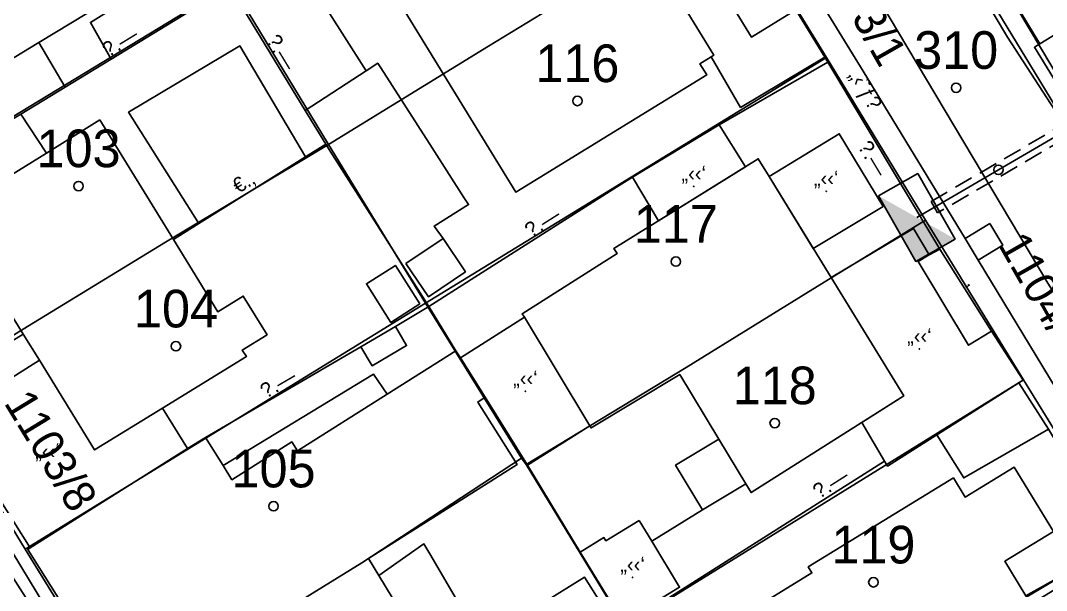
# Model space of a CAD drawing. Header units: metres. Extents: x 218299 to 220222, y 572714 to 574340.
# Drawn here: x 219088.7 to 219143.2, y 573287.9 to 573318.1 of the extents above; entities that cross this region are included whole.
import ezdxf
from ezdxf.enums import TextEntityAlignment as Align

# ---------------------------------------------------------------- set-up
doc = ezdxf.new("R2010")
doc.units = ezdxf.units.M
doc.header["$MEASUREMENT"] = 0
doc.linetypes.add('DASH15', pattern=[1.5, 1, -0.5])
for name, color, linetype in [('1602', 44, 'Continuous'), ('1603', 44, 'Continuous'), ('6151', 102, 'CABLEUNDEXIST03'), ('6261', 7, 'Continuous'), ('6701', 7, 'DASH15'), ('6916', 7, 'Continuous'), ('A_POINTS', 2, 'Continuous'), ('M2200', 253, 'Continuous'), ('M2207', 253, 'Continuous'), ('M2401', 7, 'Continuous'), ('M2404', 7, 'Continuous'), ('M2407', 253, 'Continuous'), ('M2408', 253, 'Continuous'), ('M2420', 253, 'Continuous'), ('M2601', 253, 'Continuous'), ('M2602', 253, 'Continuous'), ('M2605', 253, 'Continuous')]:
    doc.layers.add(name, color=color, linetype=linetype)
doc.styles.add('HEBTXT', font='HEBTXT')
doc.styles.add('MAVAT_HEBTXT', font='HEBTXT')
doc.linetypes.add('CABLEUNDEXIST03', pattern='A,3.5,[222,elecad.shx,S=0.01,R=0,X=0,Y=0],1.5', length=5)

# ---------------------------------------------------------------- blocks, each defined once
blk = doc.blocks.new('6261')
blk.add_lwpolyline([(-2, -1.2), (2, -1.2), (2, 1.2), (-2, 1.2)], close=True)
at = {"color": 0}
blk.add_solid([(2, 1.2), (-2, -1.2), (2, -1.2)], dxfattribs=at)
at = {"color": 0, "style": 'HEBTXT'}
blk.add_attdef('PIL_NAME', (2.689, 2.418), '', height=1.7, dxfattribs=at)
at = {"style": 'HEBTXT'}
blk.add_attdef('CAMUT_MONIM', (2.489, 0.218), '', height=1.7, dxfattribs=at)
at = {"color": 0, "style": 'HEBTXT', "flags": 1}
for tag, p in [('TYPE', (2.585, -1.773)), ('MAP_TYPE', (2.689, -3.782))]:
    blk.add_attdef(tag, p, '', height=1.7, dxfattribs=at)
blk = doc.blocks.new('6916')
at = {"layer": 'A_POINTS'}
blk.add_circle((0, 0), 0.25, dxfattribs=at)
at = {"color": 0, "style": 'HEBTXT'}
for tag, p in [('HTCH', (0.006, 3.527)), ('PIPE', (0.049, 1.33))]:
    blk.add_attdef(tag, text='', height=1.7, dxfattribs=at).set_placement(p, align=Align.MIDDLE_CENTER)
blk = doc.blocks.new('1603')
at = {"layer": 'A_POINTS'}
blk.add_circle((0, 0), 0.25, dxfattribs=at)
at = {"color": 0, "style": 'HEBTXT'}
blk.add_attdef('PARCEL_NUM', text='', height=2, dxfattribs=at).set_placement((0, 1), align=Align.CENTER)
at = {"color": 0, "style": 'HEBTXT', "flags": 1}
blk.add_attdef('LOT_NUM', text='', height=2, dxfattribs=at).set_placement((0, -2.5), align=Align.CENTER)
blk = doc.blocks.new('M2408')
blk.add_circle((0, 0), 0.025)
at = {"style": 'MAVAT_HEBTXT'}
blk.add_attdef('NAME', text='', height=0.8, dxfattribs=at).set_placement((0, 1.59), align=Align.MIDDLE)
blk = doc.blocks.new('M2602')
blk.add_circle((0, 0), 0.025)
at = {"style": 'MAVAT_HEBTXT'}
blk.add_attdef('NAME', text='', height=0.8, dxfattribs=at).set_placement((0, 1.59), align=Align.MIDDLE)
blk = doc.blocks.new('M2605')
blk.add_circle((0, 0), 0.025)
at = {"style": 'MAVAT_HEBTXT'}
blk.add_attdef('NAME', text='', height=0.8, dxfattribs=at).set_placement((0, 1.59), align=Align.MIDDLE)
blk = doc.blocks.new('M2207')
blk.add_circle((0, 0), 0.025)
at = {"style": 'MAVAT_HEBTXT'}
blk.add_attdef('NAME', text='', height=0.8, dxfattribs=at).set_placement((0, 1.59), align=Align.MIDDLE)
blk = doc.blocks.new('M2601')
blk.add_circle((0, 0), 0.025)
at = {"style": 'MAVAT_HEBTXT'}
blk.add_attdef('NAME', text='', height=0.8, dxfattribs=at).set_placement((0, 1.59), align=Align.MIDDLE)
blk = doc.blocks.new('111')
at = {"layer": 'M2200'}
for points in [[(219094.782, 573320.051, 574.8), (219089.689, 573316.966, 574.8), (219082.07, 573312.352, 574.8), (219081.798, 573312.8, 574.791), (219078.201, 573318.739, 574.679), (219077.962, 573319.134, 574.672), (219074.733, 573324.464, 574.572), (219074.347, 573325.102, 574.56), (219082.089, 573329.791, 574.56), (219082.249, 573329.527, 575.04), (219087.416, 573332.656, 575.04), (219091.085, 573326.598, 575.28), (219091.085, 573326.598, 575.28), (219090.889, 573326.479, 575.28)], [(219118.69, 573327.458, 576.908), (219125.553, 573316.295, 576.84), (219125.409, 573316.206, 576.863), (219124.807, 573315.837, 576.96), (219125.172, 573315.242, 576.96), (219115.023, 573309.022, 576.48), (219107.521, 573321.263, 576.48), (219109.484, 573322.465, 577.08), (219109.313, 573322.743, 577.08), (219109.48, 573322.845, 577.08), (219117.446, 573327.727, 577.08), (219117.92, 573327.019, 577.08)], [(219092.939, 573312.849, 576.24), (219096.838, 573306.5, 576.24), (219099.192, 573302.666, 576.24), (219100.551, 573303.501, 575.52), (219101.814, 573301.444, 575.52), (219100.498, 573300.636, 576.24), (219100.714, 573300.284, 576.24), (219096.259, 573297.548, 576.24), (219092.648, 573295.33, 576.24), (219092.648, 573295.33, 576.24), (219092.648, 573295.33, 576.24), (219089.723, 573300.093, 576.24), (219088.86, 573301.478, 576.24), (219088.551, 573301.976, 576.24), (219087.73, 573303.293, 576.24), (219084.88, 573307.871, 576.24), (219084.88, 573307.871, 576.24), (219090.099, 573311.095, 576.24)], [(219135.633, 573298.199, 578.64), (219135.633, 573298.199, 578.64), (219127.527, 573293.07, 578.64), (219127.248, 573293.531, 578.737), (219125.812, 573295.909, 579.237), (219123.739, 573299.344, 579.96), (219119.029, 573296.501, 579.96), (219118.959, 573296.618, 579.96), (219115.485, 573302.371, 579.96), (219115.37, 573302.562, 579.96), (219120.409, 573305.757, 579.96), (219120.244, 573306.03, 578.76), (219127.907, 573310.788, 578.52), (219128.486, 573309.845, 578.529), (219131.774, 573304.488, 578.58)], [(219144.888, 573288.672, 579.72), (219145.627, 573287.465, 579.72), (219148.092, 573283.44, 579.72), (219148.355, 573283.011, 579.72), (219146.324, 573281.767, 579.917), (219145.884, 573281.498, 579.96), (219146.112, 573281.125, 580.08), (219132.974, 573273.077, 580.32), (219132.754, 573273.436, 580.32), (219132.699, 573273.525, 580.32), (219129.172, 573279.283, 580.32), (219129.108, 573279.388, 580.32), (219128.999, 573279.565, 580.32), (219129.411, 573279.817, 580.68), (219125.778, 573285.748, 580.68), (219130.763, 573288.803, 580.68), (219130.568, 573289.121, 580.44), (219138.276, 573293.842, 580.2), (219138.896, 573292.831, 580.2), (219141.494, 573294.422, 579.72), (219143.589, 573291.002, 579.72), (219141.002, 573289.417, 580.2), (219142.12, 573287.592, 580.2), (219142.394, 573287.145, 580.2)]]:
    blk.add_polyline3d(points, close=True, dxfattribs=at)
blk.add_polyline3d([(219093.324, 573283.359, 577.44), (219089.105, 573290.053, 576.96), (219089.234, 573290.134, 576.963), (219097.592, 573295.402, 577.176), (219098.536, 573295.996, 577.2), (219098.536, 573295.996, 577.2), (219099.478, 573294.501, 578.477), (219099.952, 573293.748, 579.12), (219099.952, 573293.748, 579.12), (219103.133, 573295.753, 578.16), (219103.133, 573295.753, 578.16), (219103.425, 573295.29, 578.16), (219103.425, 573295.29, 578.16), (219108.198, 573298.298, 577.752), (219111.847, 573300.597, 577.44), (219111.847, 573300.597, 577.44), (219111.847, 573300.597, 577.44), (219112.083, 573300.223, 577.44), (219113.406, 573298.125, 577.44), (219113.406, 573298.125, 577.44), (219113.01, 573297.875, 577.44), (219115.098, 573294.563, 577.44), (219107.209, 573289.56, 577.56), (219107.753, 573288.66, 577.594), (219110.526, 573284.076, 577.768)], dxfattribs=at)
at = {"layer": 'M2207'}
for points in [[(219118.69, 573327.458, 576.908), (219120.616, 573328.554, 576.48), (219127.544, 573317.249, 576.6), (219129.902, 573318.695, 576.48), (219129.902, 573318.695, 576.48), (219131.437, 573316.191, 576.48), (219131.437, 573316.191, 576.48), (219126.967, 573313.519, 576.765), (219125.409, 573316.206, 576.863), (219125.553, 573316.295, 576.84)], [(219147.471, 573319.726, 577.56), (219142.859, 573316.887, 577.22), (219142.577, 573316.714, 577.2), (219144.461, 573313.652, 577.2), (219144.708, 573313.804, 577.218), (219149.027, 573316.461, 577.535), (219149.355, 573316.664, 577.56), (219149.355, 573316.664, 577.56), (219147.471, 573319.726, 577.56)], [(219087.73, 573303.293, 576.06), (219084.88, 573307.871, 576.06), (219090.099, 573311.095, 576.06), (219088.739, 573313.15, 575.34), (219088.739, 573313.15, 575.34), (219082.836, 573309.636, 575.578), (219082.802, 573309.616, 575.58), (219084.466, 573307.041, 575.82), (219080.364, 573304.398, 575.82), (219080.364, 573304.398, 575.82), (219080.648, 573303.94, 575.82), (219080.932, 573303.482, 575.82), (219080.823, 573303.407, 575.82), (219082.635, 573300.462, 575.7), (219082.635, 573300.462, 575.7)], [(219122.615, 573307.502, 578.371), (219127.222, 573310.362, 578.456), (219125.825, 573312.597, 578.4), (219125.825, 573312.597, 578.4), (219121.219, 573309.816, 578.4), (219121.219, 573309.816, 578.4)], [(219128.486, 573309.845, 578.529), (219132.211, 573312.116, 578.52), (219134.539, 573308.26, 578.52), (219130.829, 573306.027, 578.551)], [(219131.774, 573304.488, 578.58), (219136.151, 573307.084, 578.52), (219136.992, 573305.691, 578.52), (219136.992, 573305.691, 578.52), (219136.397, 573305.331, 578.52), (219139.077, 573300.892, 578.52), (219140.301, 573301.631, 578.16), (219140.301, 573301.631, 578.16), (219140.301, 573301.631, 578.16), (219141.975, 573299.037, 578.16), (219141.757, 573298.898, 578.167), (219137.49, 573296.192, 578.309), (219137.396, 573296.133, 578.312), (219134.775, 573294.471, 578.4), (219134.613, 573294.738, 578.562), (219133.404, 573296.789, 578.649), (219135.633, 573298.199, 578.604)], [(219109.193, 573305.234, 576.78), (219111.163, 573306.56, 576.78), (219111.163, 573306.56, 576.78), (219112.355, 573304.79, 576.78), (219110.385, 573303.464, 576.78), (219109.193, 573305.234, 576.78)], [(219109.937, 573303.08, 575.82), (219108.635, 573305.13, 575.82), (219107.095, 573304.153, 575.82), (219108.396, 573302.102, 575.82), (219109.937, 573303.08, 575.82)], [(219115.647, 573294.521, 578.46), (219113.406, 573298.125, 578.46), (219112.083, 573300.223, 578.46), (219115.485, 573302.371, 578.46), (219118.959, 573296.618, 578.46), (219115.647, 573294.521, 578.46), (219115.647, 573294.521, 578.46)], [(219108.632, 573301.88, 576.9), (219106.803, 573300.81, 576.9), (219106.803, 573300.81, 576.9), (219107.394, 573299.798, 576.9), (219109.224, 573300.868, 576.9), (219108.632, 573301.88, 576.9), (219108.632, 573301.88, 576.9)], [(219097.592, 573295.402, 576.18), (219089.234, 573290.134, 575.94), (219084.88, 573297.041, 575.82), (219084.88, 573297.041, 575.82), (219089.723, 573300.093, 576.06), (219092.648, 573295.33, 576.06), (219096.259, 573297.548, 576.06)], [(219108.198, 573298.298, 577.86), (219103.425, 573295.29, 577.74), (219103.133, 573295.753, 577.74), (219099.952, 573293.748, 577.74), (219099.478, 573294.501, 577.62), (219107.471, 573299.346, 577.62)], [(219125.812, 573295.909, 578.04), (219127.248, 573293.531, 578.04), (219124.953, 573292.145, 578.04), (219124.953, 573292.145, 578.04), (219123.517, 573294.524, 578.04), (219125.812, 573295.909, 578.04)], [(219121.573, 573291.584, 578.76), (219122.247, 573290.479, 578.76), (219123.731, 573288.045, 578.76), (219120.715, 573286.205, 578.76), (219118.455, 573289.91, 578.76), (219118.455, 573289.91, 578.76), (219119.713, 573290.677, 578.76), (219119.814, 573290.511, 578.76), (219121.573, 573291.584, 578.76)], [(219107.753, 573288.66, 577.5), (219110.526, 573284.076, 577.5), (219110.697, 573284.188, 577.482), (219110.706, 573284.194, 577.481), (219112.9, 573285.632, 577.26), (219110.457, 573289.813, 577.26), (219110.148, 573290.341, 577.26)], [(219116.573, 573287.26, 577.44), (219117.352, 573286.031, 577.555), (219117.396, 573285.962, 577.561), (219117.904, 573285.161, 577.636), (219118.196, 573284.7, 577.68), (219120.294, 573286.019, 577.68), (219118.67, 573288.578, 577.44), (219116.573, 573287.26, 577.44)]]:
    blk.add_polyline3d(points, close=True, dxfattribs=at)
at = {"layer": 'M2401'}
blk.add_polyline3d([(219140.215, 573307.345, 575.265), (219138.895, 573306.548, 575.265), (219138.895, 573306.548, 575.265), (219139.583, 573305.409, 575.265), (219139.583, 573305.409, 575.265), (219140.903, 573306.206, 575.265), (219140.215, 573307.345, 575.265)], dxfattribs=at)
at = {"layer": 'M2404'}
blk.add_polyline3d([(219140.215, 573307.345, 575.265), (219138.895, 573306.548, 575.265), (219138.895, 573306.548, 575.265), (219139.583, 573305.409, 575.265), (219139.583, 573305.409, 575.265), (219140.903, 573306.206, 575.265), (219140.215, 573307.345, 575.265)], dxfattribs=at)
at = {"layer": 'M2407'}
for points in [[(219091.437, 573326.807, 572.16), (219093.694, 573322.985, 572.16), (219095.463, 573319.935, 572.16), (219092.435, 573318.025, 572.16), (219093.541, 573316.082, 572.16)], [(219091.094, 573314.588, 572.16), (219089.689, 573316.966, 572.16)], [(219098.193, 573307.348, 573.57), (219094.454, 573313.265, 573.75), (219100.377, 573316.782, 573.75), (219103.861, 573310.897, 573.795)], [(219103.841, 573313.356, 574.68), (219107.073, 573315.459, 574.68), (219107.691, 573315.862, 574.68), (219110.577, 573311.364, 574.68), (219112.276, 573308.728, 574.522)], [(219112.276, 573308.728, 574.522), (219112.516, 573308.355, 574.5), (219110.693, 573307.214, 574.5), (219111.163, 573306.56, 574.5)], [(219143.328, 573296.432, 575.82), (219141.757, 573298.898, 575.82)], [(219124.953, 573292.145, 576.3), (219122.247, 573290.479, 576.3)]]:
    blk.add_polyline3d(points, dxfattribs=at)
at = {"layer": 'M2408'}
for points in [[(219131.149, 573333.842, 572.992), (219135.529, 573326.654, 573.442), (219141.148, 573317.249, 574.432), (219144.281, 573312.408, 574.882), (219149.517, 573303.544, 575.67)], [(219138.895, 573306.548, 575.13), (219133.487, 573315.434, 574.32), (219129.425, 573322.041, 573.6)], [(219149.324, 573289.393, 576.66), (219144.393, 573297.494, 575.94), (219139.583, 573305.409, 575.22)], [(219114.935, 573244.632, 574.365), (219113.428, 573247.407, 574.455), (219108.93, 573255.069, 574.725), (219104.375, 573262.501, 574.815), (219098.718, 573271.898, 574.365), (219092.147, 573282.556, 573.735), (219085.795, 573292.465, 572.835)]]:
    blk.add_polyline3d(points, dxfattribs=at)
at = {"layer": 'M2420', "linetype": 'Continuous', "lineweight": -3}
blk.add_lwpolyline([(219101.2, 573374.81), (219143.3, 573304.19), (219174, 573256.38)], dxfattribs=at)
at = {"layer": 'M2601'}
for points in [[(219140.301, 573301.631, 578.1), (219137.555, 573305.994, 578.1), (219137.555, 573305.994, 578.1), (219137.555, 573305.994, 578.1)], [(219088.86, 573301.478, 575.82), (219085.274, 573299.278, 575.82)]]:
    blk.add_polyline3d(points, dxfattribs=at)
at = {"layer": 'M2602'}
for points in [[(219105.638, 573321.601, 574.86), (219103.993, 573320.302, 574.86), (219107.073, 573315.459, 574.68)], [(219104.931, 573311.567, 575.46), (219103.861, 573310.897, 575.428), (219098.193, 573307.348, 575.26), (219096.838, 573306.5, 575.22)], [(219137.555, 573305.994, 577.38), (219136.992, 573305.691, 577.38)], [(219146.879, 573290.247, 578.563), (219146.107, 573289.816, 578.563), (219144.894, 573289.14, 578.563), (219142.12, 573287.592, 578.563)]]:
    blk.add_polyline3d(points, dxfattribs=at)
at = {"layer": 'M2605'}
for points in [[(219104.744, 573323.021, 574.5), (219099.837, 573319.928, 574.5), (219099.837, 573319.928, 574.5), (219099.837, 573319.928, 574.5), (219103.841, 573313.356, 574.68), (219104.931, 573311.567, 574.729), (219105.16, 573311.19, 574.74), (219107.515, 573307.494, 574.74)], [(219142.859, 573316.887, 575.22), (219140.186, 573321.31, 575.22), (219140.186, 573321.31, 575.22)], [(219099.837, 573319.928, 573.78), (219093.541, 573316.082, 573.712), (219091.094, 573314.588, 573.685), (219088.739, 573313.15, 573.66)], [(219125.825, 573312.597, 575.941), (219131.599, 573315.921, 575.94)], [(219131.437, 573316.191, 575.94), (219131.599, 573315.921, 575.94), (219137.555, 573305.994, 575.94)], [(219120.231, 573309.189, 576.18), (219121.219, 573309.816, 576.18)], [(219113.237, 573304.749, 576.18), (219120.231, 573309.189, 576.18)], [(219107.515, 573307.494, 574.74), (219108.435, 573306.051, 574.74)], [(219108.435, 573306.051, 574.74), (219110.409, 573302.953, 574.74)], [(219111.847, 573300.597, 576.18), (219110.409, 573302.953, 576.18), (219110.409, 573302.953, 576.18), (219110.409, 573302.953, 576.18), (219113.237, 573304.749, 576.18)], [(219110.409, 573302.953, 575.1), (219108.632, 573301.88, 575.1)], [(219106.803, 573300.81, 575.1), (219098.536, 573295.996, 575.1)], [(219137.396, 573296.133, 577.603), (219138.828, 573293.845, 577.603), (219143.328, 573296.432, 577.603), (219143.328, 573296.432, 577.603), (219146.042, 573291.935, 577.603), (219146.042, 573291.935, 577.603), (219145.919, 573291.874, 577.603), (219145.095, 573291.466, 577.603), (219143.891, 573290.871, 577.603), (219143.891, 573290.871, 577.603)], [(219115.647, 573294.521, 576.42), (219118.455, 573289.91, 576.42)], [(219134.613, 573294.738, 577.483), (219120.643, 573285.881, 577.603), (219120.643, 573285.881, 577.603), (219124.185, 573279.989, 577.603)]]:
    blk.add_polyline3d(points, dxfattribs=at)
at = {"layer": 'M2207'}
ref = blk.add_blockref('M2207', (219124.479, 573309.319), dxfattribs=dict(at, xscale=0.5, yscale=0.5, zscale=0.5))
ref.add_attrib('NAME', '„‹‹‘', dxfattribs={"layer": '0', "height": 0.8, "style": 'MAVAT_HEBTXT'}).set_placement((219124.479, 573309.944), align=Align.MIDDLE)
ref = blk.add_blockref('M2207', (219131.516, 573309.065), dxfattribs=dict(at, xscale=0.5, yscale=0.5, zscale=0.5))
ref.add_attrib('NAME', '„‹‹‘', dxfattribs={"layer": '0', "height": 0.8, "style": 'MAVAT_HEBTXT'}).set_placement((219131.516, 573309.69), align=Align.MIDDLE)
ref = blk.add_blockref('M2207', (219136.468, 573300.694), dxfattribs=dict(at, xscale=0.5, yscale=0.5, zscale=0.5))
ref.add_attrib('NAME', '„‹‹‘', dxfattribs={"layer": '0', "height": 0.8, "style": 'MAVAT_HEBTXT'}).set_placement((219136.468, 573301.319), align=Align.MIDDLE)
ref = blk.add_blockref('M2207', (219115.538, 573298.447), dxfattribs=dict(at, xscale=0.5, yscale=0.5, zscale=0.5))
ref.add_attrib('NAME', '„‹‹‘', dxfattribs={"layer": '0', "height": 0.8, "style": 'MAVAT_HEBTXT'}).set_placement((219115.538, 573299.072), align=Align.MIDDLE)
ref = blk.add_blockref('M2207', (219090.149, 573294.574), dxfattribs=dict(at, xscale=0.5, yscale=0.5, zscale=0.5))
ref.add_attrib('NAME', '„‹‹‘', dxfattribs={"layer": '0', "height": 0.8, "style": 'MAVAT_HEBTXT'}).set_placement((219090.149, 573295.199), align=Align.MIDDLE)
ref = blk.add_blockref('M2207', (219121.229, 573288.564), dxfattribs=dict(at, xscale=0.5, yscale=0.5, zscale=0.5))
ref.add_attrib('NAME', '„‹‹‘', dxfattribs={"layer": '0', "height": 0.8, "style": 'MAVAT_HEBTXT'}).set_placement((219121.229, 573289.189), align=Align.MIDDLE)
at = {"layer": 'M2408'}
ref = blk.add_blockref('M2408', (219134.172, 573314.308), dxfattribs=dict(at, xscale=0.5, yscale=0.5, zscale=0.5))
ref.add_attrib('NAME', '„‹˜ƒ\x8e', dxfattribs={"layer": '0', "height": 0.8, "rotation": 301.3267, "style": 'MAVAT_HEBTXT'}).set_placement((219133.516, 573314.412), align=Align.MIDDLE)
at = {"layer": 'M2601'}
ref = blk.add_blockref('M2601', (219138.852, 573303.933), dxfattribs=dict(at, xscale=0.5, yscale=0.5, zscale=0.5))
ref.add_attrib('NAME', '‚', dxfattribs={"layer": '0', "height": 0.8, "rotation": 302.1829, "style": 'MAVAT_HEBTXT'}).set_placement((219139.318, 573304.226), align=Align.MIDDLE)
at = {"layer": 'M2602'}
ref = blk.add_blockref('M2602', (219100.885, 573309.034), dxfattribs=dict(at, xscale=0.5, yscale=0.5, zscale=0.5))
ref.add_attrib('NAME', '€.‚', dxfattribs={"layer": '0', "height": 0.8, "rotation": 32.0534, "style": 'MAVAT_HEBTXT'}).set_placement((219100.593, 573309.5), align=Align.MIDDLE)
at = {"layer": 'M2605'}
ref = blk.add_blockref('M2605', (219094.288, 573316.539), dxfattribs=dict(at, xscale=0.5, yscale=0.5, zscale=0.5))
ref.add_attrib('NAME', '\x9a.—', dxfattribs={"layer": '0', "height": 0.8, "rotation": 31.416, "style": 'MAVAT_HEBTXT'}).set_placement((219094.001, 573317.008), align=Align.MIDDLE)
ref = blk.add_blockref('M2605', (219102.13, 573316.165), dxfattribs=dict(at, xscale=0.5, yscale=0.5, zscale=0.5))
ref.add_attrib('NAME', '\x9a.—', dxfattribs={"layer": '0', "height": 0.8, "rotation": 301.357, "style": 'MAVAT_HEBTXT'}).set_placement((219102.599, 573316.451), align=Align.MIDDLE)
ref = blk.add_blockref('M2605', (219134.496, 573311.093), dxfattribs=dict(at, xscale=0.5, yscale=0.5, zscale=0.5))
ref.add_attrib('NAME', '\x9a.—', dxfattribs={"layer": '0', "height": 0.8, "rotation": 300.9657, "style": 'MAVAT_HEBTXT'}).set_placement((219134.025, 573310.81), align=Align.MIDDLE)
ref = blk.add_blockref('M2605', (219116.734, 573306.969), dxfattribs=dict(at, xscale=0.5, yscale=0.5, zscale=0.5))
ref.add_attrib('NAME', '\x9a.—', dxfattribs={"layer": '0', "height": 0.8, "rotation": 32.4094, "style": 'MAVAT_HEBTXT'}).set_placement((219116.439, 573307.433), align=Align.MIDDLE)
ref = blk.add_blockref('M2605', (219102.669, 573298.403), dxfattribs=dict(at, xscale=0.5, yscale=0.5, zscale=0.5))
ref.add_attrib('NAME', '\x9a.—', dxfattribs={"layer": '0', "height": 0.8, "rotation": 30.2116, "style": 'MAVAT_HEBTXT'}).set_placement((219102.392, 573298.878), align=Align.MIDDLE)
ref = blk.add_blockref('M2605', (219132.042, 573293.108), dxfattribs=dict(at, xscale=0.5, yscale=0.5, zscale=0.5))
ref.add_attrib('NAME', '\x9a.—', dxfattribs={"layer": '0', "height": 0.8, "rotation": 32.3776, "style": 'MAVAT_HEBTXT'}).set_placement((219131.748, 573293.573), align=Align.MIDDLE)

msp = doc.modelspace()

# ---------------------------------------------------------------- linework, layer by layer
at = {"layer": '1602'}
for points in [[(219139.346, 573322.681), (219145.036, 573326.101), (219152.376, 573330.571), (219160.616, 573335.951), (219165.946, 573327.141), (219144.656, 573313.761)], [(219113.576, 573316.761), (219105.076, 573311.551), (219099.906, 573320.071), (219121.186, 573333.001), (219126.346, 573324.601), (219120.906, 573321.251)], [(219073.176, 573315.771), (219078.596, 573319.031), (219085.966, 573323.471), (219094.526, 573328.681), (219099.906, 573320.071), (219078.516, 573307.081)], [(219105.076, 573311.551), (219113.576, 573316.761), (219120.906, 573321.251), (219126.346, 573324.601), (219131.526, 573316.161), (219110.236, 573303.121)], [(219089.086, 573301.881), (219083.746, 573298.601), (219078.516, 573307.081), (219099.906, 573320.071), (219105.076, 573311.551), (219096.416, 573306.361)], [(219110.236, 573303.121), (219131.526, 573316.161), (219136.796, 573307.531), (219131.416, 573304.231), (219124.086, 573299.711), (219115.576, 573294.551), (219115.326, 573294.901)], [(219083.746, 573298.601), (219089.086, 573301.881), (219096.416, 573306.361), (219105.076, 573311.551), (219110.236, 573303.121), (219088.966, 573290.061)], [(219115.576, 573294.551), (219124.086, 573299.711), (219131.416, 573304.231), (219136.796, 573307.531), (219141.996, 573299.061), (219120.816, 573285.961)], [(219099.536, 573284.821), (219094.186, 573281.591), (219088.966, 573290.061), (219110.236, 573303.121), (219115.326, 573294.901), (219106.846, 573289.331)], [(219134.496, 573282.801), (219126.046, 573277.531), (219120.816, 573285.961), (219141.996, 573299.061), (219147.246, 573290.561), (219141.826, 573287.311)], [(219094.186, 573281.591), (219099.536, 573284.821), (219106.846, 573289.331), (219115.326, 573294.901), (219115.576, 573294.551), (219120.816, 573285.961), (219099.516, 573272.941)], [(219126.046, 573277.531), (219134.496, 573282.801), (219141.826, 573287.311), (219147.246, 573290.561), (219152.576, 573281.961), (219131.296, 573268.971)]]:
    msp.add_lwpolyline(points, close=True, dxfattribs=at)
for points in [[(219147.246, 573290.561), (219141.996, 573299.061), (219136.796, 573307.531), (219131.526, 573316.161), (219126.346, 573324.601)], [(219139.346, 573322.681), (219144.656, 573313.761)], [(219083.746, 573298.601), (219088.966, 573290.061), (219094.186, 573281.591)]]:
    msp.add_lwpolyline(points, dxfattribs=at)
at = {"layer": '6151'}
for points in [[(219149.4592, 573306.1267), (219148.1814, 573306.2079), (219130.8065, 573334.7539), (219111.9476, 573365.861), (219113.721, 573367.1136), (219114.0357, 573367.1226), (219114.04, 573367.2436)], [(219136.3304, 573307.6747), (219144.0758, 573312.191), (219147.9943, 573305.746), (219149.4592, 573306.1267)], [(219093.8503, 573282.0956), (219093.0741, 573281.9976), (219083.0452, 573298.5164), (219083.4734, 573299.1244)]]:
    msp.add_lwpolyline(points, dxfattribs=at)
at = {"layer": '6701'}
msp.add_lwpolyline([(219143.9, 573312.493), (219144.252, 573311.889), (219137.437, 573307.915), (219137.085, 573308.52)], close=True, dxfattribs=at)

# ---------------------------------------------------------------- block references
msp.add_blockref('111', (0, 0))
at = {"layer": '1603'}
for p, values in [((219138.4216, 573314.5615), {'PARCEL_NUM': '310'}), ((219118.2998, 573313.8576), {'PARCEL_NUM': '116'}), ((219091.8013, 573309.3412), {'PARCEL_NUM': '103'}), ((219123.531, 573305.3323), {'PARCEL_NUM': '117'}), ((219096.9765, 573300.8336), {'PARCEL_NUM': '104'}), ((219128.7816, 573296.7562), {'PARCEL_NUM': '118'}), ((219102.159, 573292.3418), {'PARCEL_NUM': '105'}), ((219134.0229, 573288.3038), {'PARCEL_NUM': '119'})]:
    msp.add_blockref('1603', p, dxfattribs=at).add_auto_attribs(values)
at = {"layer": '6261'}
ref = msp.add_blockref('6261', (219125.7315, 573324.6683), dxfattribs=dict(at, rotation=299.6199999999076))
ref.add_attrib('PIL_NAME', '1104/3/1', (219130.0198, 573323.2405), dxfattribs={"layer": '0', "color": 0, "height": 1.7, "rotation": 299.62, "style": 'HEBTXT'})
ref = msp.add_blockref('6261', (219138.8846, 573323.2947), dxfattribs=dict(at, rotation=301.399999999907))
ref.add_attrib('PIL_NAME', '1104/3', (219143.2152, 573322.0008), dxfattribs={"layer": '0', "color": 0, "height": 1.7, "rotation": 301.4, "style": 'HEBTXT'})
ref = msp.add_blockref('6261', (219136.3304, 573307.6747), dxfattribs=dict(at, rotation=299.6199999999076))
ref.add_attrib('PIL_NAME', '1104/4/1', (219140.6187, 573306.2469), dxfattribs={"layer": '0', "color": 0, "height": 1.7, "rotation": 299.62, "style": 'HEBTXT'})
ref = msp.add_blockref('6261', (219083.4734, 573299.1244), dxfattribs=dict(at, rotation=301.399999999907))
ref.add_attrib('PIL_NAME', '1103/8', (219087.804, 573297.8305), dxfattribs={"layer": '0', "color": 0, "height": 1.7, "rotation": 301.4, "style": 'HEBTXT'})
at = {"layer": '6916', "rotation": 30.2413}
msp.add_blockref('6916', (219140.6678, 573310.2038), dxfattribs=at)

doc.saveas('drawing.dxf')
